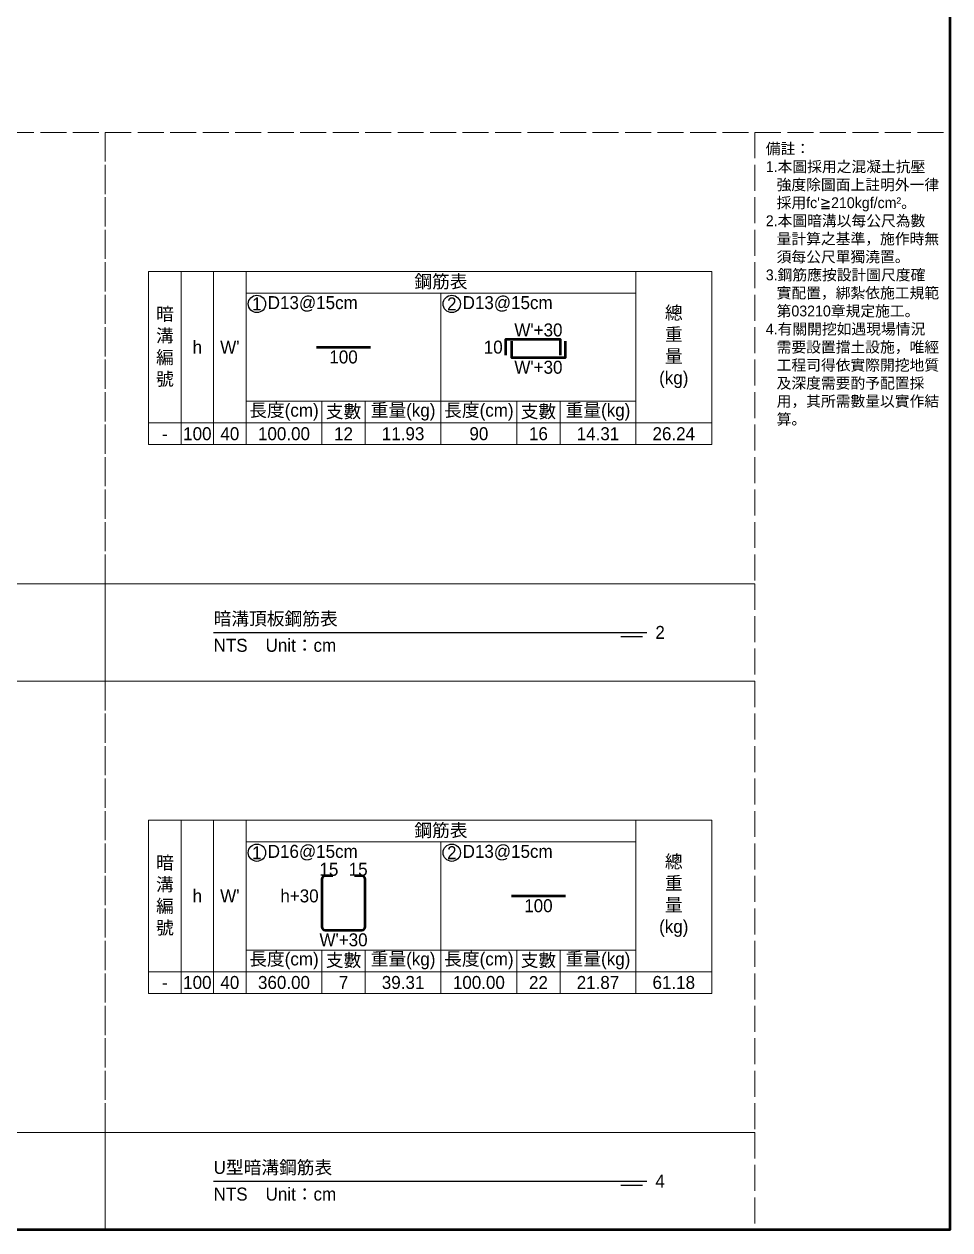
# Model space of a CAD drawing. Extents: x -3420 to 2030, y -3892 to 566.
# Drawn here: x -428 to 0, y -3892 to -3335 of the extents above; entities that cross this region are included whole.
import ezdxf

# ---------------------------------------------------------------- set-up
doc = ezdxf.new("R2010")
doc.units = 0
doc.header["$MEASUREMENT"] = 0
doc.linetypes.add('ACAD_ISO02W100', pattern=[15, 12, -3])
for name, color, linetype, lineweight in [('一、1.基本-圖框', 7, 'Continuous', 20), ('一、3.基本-變更', 1, 'Continuous', 50), ('二、5.繪圖-鋼筋', 60, 'Continuous', 50)]:
    doc.layers.add(name, color=color, linetype=linetype, lineweight=lineweight)
doc.layers.add('一、4.基本-隱藏', color=9, linetype='ACAD_ISO02W100', lineweight=20, plot=False)
doc.layers.add('三、1.文字-說明文字', color=2, linetype='Continuous')
doc.layers.add('三、3.文字-註解文字', color=2, linetype='Continuous')
doc.styles.add('次圖名(詳圖)', font='MS PGothic.ttf', dxfattribs={"height": 6})
doc.styles.add('註解文字(詳圖)', font='MS PGothic.ttf', dxfattribs={"height": 5})

msp = doc.modelspace()

# ---------------------------------------------------------------- linework, layer by layer
at = {"layer": '一、1.基本-圖框'}
for points in [[(-370, -3519.25), (-355, -3519.25), (-355, -3449.25), (-370, -3449.25)], [(-355, -3519.25), (-340, -3519.25), (-340, -3449.25), (-355, -3449.25)], [(-340, -3519.25), (-325, -3519.25), (-325, -3449.25), (-340, -3449.25)], [(-325, -3459.25), (-145, -3459.25), (-145, -3449.25), (-325, -3449.25)], [(-110, -3519.25), (-145, -3519.25), (-145, -3449.25), (-110, -3449.25)], [(-325, -3459.25), (-235, -3459.25), (-235, -3509.25), (-325, -3509.25)], [(-235, -3459.25), (-145, -3459.25), (-145, -3509.25), (-235, -3509.25)], [(-325, -3509.25), (-290, -3509.25), (-290, -3519.25), (-325, -3519.25)], [(-290, -3509.25), (-270, -3509.25), (-270, -3519.25), (-290, -3519.25)], [(-270, -3509.25), (-235, -3509.25), (-235, -3519.25), (-270, -3519.25)], [(-235, -3509.25), (-200, -3509.25), (-200, -3519.25), (-235, -3519.25)], [(-200, -3509.25), (-180, -3509.25), (-180, -3519.25), (-200, -3519.25)], [(-180, -3509.25), (-145, -3509.25), (-145, -3519.25), (-180, -3519.25)], [(-370, -3519.25), (-355, -3519.25), (-355, -3529.25), (-370, -3529.25)], [(-355, -3519.25), (-340, -3519.25), (-340, -3529.25), (-355, -3529.25)], [(-340, -3519.25), (-325, -3519.25), (-325, -3529.25), (-340, -3529.25)], [(-325, -3519.25), (-290, -3519.25), (-290, -3529.25), (-325, -3529.25)], [(-290, -3519.25), (-270, -3519.25), (-270, -3529.25), (-290, -3529.25)], [(-270, -3519.25), (-235, -3519.25), (-235, -3529.25), (-270, -3529.25)], [(-235, -3519.25), (-200, -3519.25), (-200, -3529.25), (-235, -3529.25)], [(-200, -3519.25), (-180, -3519.25), (-180, -3529.25), (-200, -3529.25)], [(-180, -3519.25), (-145, -3519.25), (-145, -3529.25), (-180, -3529.25)], [(-145, -3519.25), (-110, -3519.25), (-110, -3529.25), (-145, -3529.25)], [(-370, -3772.75), (-355, -3772.75), (-355, -3702.75), (-370, -3702.75)], [(-355, -3772.75), (-340, -3772.75), (-340, -3702.75), (-355, -3702.75)], [(-340, -3772.75), (-325, -3772.75), (-325, -3702.75), (-340, -3702.75)], [(-325, -3712.75), (-145, -3712.75), (-145, -3702.75), (-325, -3702.75)], [(-110, -3772.75), (-145, -3772.75), (-145, -3702.75), (-110, -3702.75)], [(-325, -3712.75), (-235, -3712.75), (-235, -3762.75), (-325, -3762.75)], [(-235, -3712.75), (-145, -3712.75), (-145, -3762.75), (-235, -3762.75)], [(-325, -3762.75), (-290, -3762.75), (-290, -3772.75), (-325, -3772.75)], [(-290, -3762.75), (-270, -3762.75), (-270, -3772.75), (-290, -3772.75)], [(-270, -3762.75), (-235, -3762.75), (-235, -3772.75), (-270, -3772.75)], [(-235, -3762.75), (-200, -3762.75), (-200, -3772.75), (-235, -3772.75)], [(-200, -3762.75), (-180, -3762.75), (-180, -3772.75), (-200, -3772.75)], [(-180, -3762.75), (-145, -3762.75), (-145, -3772.75), (-180, -3772.75)], [(-370, -3772.75), (-355, -3772.75), (-355, -3782.75), (-370, -3782.75)], [(-355, -3772.75), (-340, -3772.75), (-340, -3782.75), (-355, -3782.75)], [(-340, -3772.75), (-325, -3772.75), (-325, -3782.75), (-340, -3782.75)], [(-325, -3772.75), (-290, -3772.75), (-290, -3782.75), (-325, -3782.75)], [(-290, -3772.75), (-270, -3772.75), (-270, -3782.75), (-290, -3782.75)], [(-270, -3772.75), (-235, -3772.75), (-235, -3782.75), (-270, -3782.75)], [(-235, -3772.75), (-200, -3772.75), (-200, -3782.75), (-235, -3782.75)], [(-200, -3772.75), (-180, -3772.75), (-180, -3782.75), (-200, -3782.75)], [(-180, -3772.75), (-145, -3772.75), (-145, -3782.75), (-180, -3782.75)], [(-145, -3772.75), (-110, -3772.75), (-110, -3782.75), (-145, -3782.75)]]:
    msp.add_lwpolyline(points, close=True, dxfattribs=at)
at = {"layer": '一、3.基本-變更'}
msp.add_lwpolyline([(-3420, -2778), (0, -2778), (0, -3892), (-3420, -3892)], close=True, dxfattribs=at)
at = {"layer": '一、4.基本-隱藏'}
for points in [[(-780, -3385), (0, -3385), (0, -3892), (-780, -3892)], [(-780, -3385), (-390, -3385), (-390, -3593.5), (-780, -3593.5)], [(-390, -3385), (-90, -3385), (-90, -3593.5), (-390, -3593.5)], [(-780, -3593.5), (-390, -3593.5), (-390, -3638.5), (-780, -3638.5)], [(-390, -3593.5), (-90, -3593.5), (-90, -3638.5), (-390, -3638.5)], [(-780, -3638.5), (-390, -3638.5), (-390, -3847), (-780, -3847)], [(-390, -3638.5), (-90, -3638.5), (-90, -3847), (-390, -3847)], [(-780, -3847), (-390, -3847), (-390, -3892), (-780, -3892)], [(-390, -3847), (-90, -3847), (-90, -3892), (-390, -3892)]]:
    msp.add_lwpolyline(points, close=True, dxfattribs=at)
msp.add_lwpolyline([(-780, -3892), (0, -3892)], dxfattribs=at)
at = {"layer": '三、3.文字-註解文字'}
for points in [[(-340, -3616), (-140, -3616)], [(-142, -3618), (-152, -3618)], [(-340, -3869.5), (-140, -3869.5)], [(-142, -3871.5), (-152, -3871.5)]]:
    msp.add_lwpolyline(points, dxfattribs=at)
for centre in [(-320, -3464.25), (-230, -3464.25), (-320, -3717.75), (-230, -3717.75)]:
    msp.add_circle(centre, 4, dxfattribs=at)
at = {"layer": '二、5.繪圖-鋼筋'}
for points in [[(-205, -3488), (-205, -3480.5), (-180, -3480.5), (-180, -3488)], [(-292.5, -3484.25), (-267.5, -3484.25)], [(-202.5, -3481.5), (-202.5, -3489), (-177.5, -3489), (-177.5, -3481.5)], [(-202.5, -3737.75), (-177.5, -3737.75)]]:
    msp.add_lwpolyline(points, dxfattribs=at)
msp.add_lwpolyline([(-285, -3728.5), (-288.5, -3728.5, 0.4142136), (-290, -3730), (-290, -3752, 0.4142136), (-288.5, -3753.5), (-271.5, -3753.5, 0.4142136), (-270, -3752), (-270, -3730, 0.4142136), (-271.5, -3728.5), (-275, -3728.5)], format="xyb", dxfattribs=at)

# ---------------------------------------------------------------- texts
at = {"layer": '一、1.基本-圖框', "char_height": 6, "attachment_point": 5, "style": '註解文字(詳圖)'}
for s, width, insert in [('{\\fMS PGothic|b0|i0|c128|p34;鋼筋表}', 94.24964, (-235, -3454.25)), ('{\\fMS PGothic|b0|i0|c128|p34;總重量(kg)}', 6, (-127.5, -3484.25)), ('暗{\\fMS PGothic|b0|i0|c128|p34;溝編號}', 12.98354, (-362.5, -3484.25)), ('{\\fMS PGothic|b0|i0|c128|p34;h}', 12.98354, (-347.5, -3484.25)), ("W'", 22.32258, (-332.5, -3484.25)), ('{\\fMS PGothic|b0|i0|c128|p34;長度(cm)}', 35.02324, (-307.5, -3514.25)), ('{\\fMS PGothic|b0|i0|c128|p34;支數}', 19.27354, (-280, -3514.25)), ('{\\fMS PGothic|b0|i0|c128|p34;重量(kg)}', 30.27214, (-252.5, -3514.25)), ('{\\fMS PGothic|b0|i0|c128|p34;長度(cm)}', 35.02324, (-217.5, -3514.25)), ('{\\fMS PGothic|b0|i0|c128|p34;支數}', 19.27354, (-190, -3514.25)), ('{\\fMS PGothic|b0|i0|c128|p34;重量(kg)}', 30.27214, (-162.5, -3514.25)), ('{\\fMS PGothic|b0|i0|c128|p34;鋼筋表}', 94.24964, (-235, -3707.75)), ('暗{\\fMS PGothic|b0|i0|c128|p34;溝編號}', 12.98354, (-362.5, -3737.75)), ('{\\fMS PGothic|b0|i0|c128|p34;總重量(kg)}', 6, (-127.5, -3737.75)), ('{\\fMS PGothic|b0|i0|c128|p34;h}', 12.98354, (-347.5, -3737.75)), ("W'", 22.32258, (-332.5, -3737.75)), ('{\\fMS PGothic|b0|i0|c128|p34;長度(cm)}', 35.02324, (-307.5, -3767.75)), ('{\\fMS PGothic|b0|i0|c128|p34;支數}', 19.27354, (-280, -3767.75)), ('{\\fMS PGothic|b0|i0|c128|p34;重量(kg)}', 30.27214, (-252.5, -3767.75)), ('{\\fMS PGothic|b0|i0|c128|p34;長度(cm)}', 35.02324, (-217.5, -3767.75)), ('{\\fMS PGothic|b0|i0|c128|p34;支數}', 19.27354, (-190, -3767.75)), ('{\\fMS PGothic|b0|i0|c128|p34;重量(kg)}', 30.27214, (-162.5, -3767.75))]:
    msp.add_mtext_dynamic_manual_height_columns(s, width=width, gutter_width=30, heights=[0], dxfattribs=dict(at, insert=insert))
at = {"layer": '三、1.文字-說明文字', "insert": (-85, -3390), "char_height": 5, "attachment_point": 1, "style": '註解文字(詳圖)'}
msp.add_mtext_dynamic_manual_height_columns("{\\fMS PGothic|b0|i0|c128|p34;備註：\\P\\pi-5,l5;1.本圖採用之混凝土抗壓強度除圖面上註明外一律採用fc'≧210kgf/cm²。\\P2.本圖暗溝以每公尺為數量計算之基準，施作時無須每公尺單獨澆置。\\P3.鋼筋應按設計圖尺度確實配置，綁紮依施工規範第03210章規定施工。\\P4.有關開挖如遇現場情況需要設置擋土設施，唯經工程司得依實際開挖地質及深度需要酌予配置採用，其所需數量以實作結算。}", width=80, gutter_width=30, heights=[0], dxfattribs=at)
at = {"layer": '三、3.文字-註解文字', "char_height": 6}
for s, width, gutter_width, insert, attachment_point, style in [('1', 8.38231, 30, (-320, -3464.25), 5, '註解文字(詳圖)'), ('D13@15cm', 6.06582, 30, (-315, -3464.25), 4, '註解文字(詳圖)'), ('2', 8.38231, 30, (-230, -3464.25), 5, '註解文字(詳圖)'), ('{\\fMS PGothic|b0|i0|c128|p34;D1}3{\\fMS PGothic|b0|i0|c128|p34;@}1{\\fMS PGothic|b0|i0|c128|p34;5cm}', 6.06582, 30, (-225, -3464.25), 4, '註解文字(詳圖)'), ('-', 9.06048, 30, (-362.5, -3524.25), 5, '註解文字(詳圖)'), ('100', 9.06048, 30, (-347.5, -3524.25), 5, '註解文字(詳圖)'), ('40', 9.06048, 30, (-332.5, -3524.25), 5, '註解文字(詳圖)'), ('100.00', 9.06048, 30, (-307.5, -3524.25), 5, '註解文字(詳圖)'), ('12', 9.06048, 30, (-280, -3524.25), 5, '註解文字(詳圖)'), ('11.93', 9.06048, 30, (-252.5, -3524.25), 5, '註解文字(詳圖)'), ('90', 9.06048, 30, (-217.5, -3524.25), 5, '註解文字(詳圖)'), ('16', 9.06048, 30, (-190, -3524.25), 5, '註解文字(詳圖)'), ('14.31', 9.06048, 30, (-162.5, -3524.25), 5, '註解文字(詳圖)'), ('26.24', 9.06048, 30, (-127.5, -3524.25), 5, '註解文字(詳圖)'), ('暗{\\fMS PGothic|b0|i0|c128|p34;溝}頂板鋼筋表', 134.12151, 15, (-340, -3610), 4, '次圖名(詳圖)'), ('2', 3, 15, (-136, -3616), 4, '次圖名(詳圖)'), ('NTS{\\fMS PGothic|b0|i0|c128|p34;^IUnit：cm}', 136.03259, 15, (-340, -3622), 4, '次圖名(詳圖)'), ('1', 8.38231, 30, (-320, -3717.75), 5, '註解文字(詳圖)'), ('{\\fMS PGothic|b0|i0|c128|p34;D1}6{\\fMS PGothic|b0|i0|c128|p34;@15cm}', 6.06582, 30, (-315, -3717.75), 4, '註解文字(詳圖)'), ('2', 8.38231, 30, (-230, -3717.75), 5, '註解文字(詳圖)'), ('{\\fMS PGothic|b0|i0|c128|p34;D1}3{\\fMS PGothic|b0|i0|c128|p34;@}1{\\fMS PGothic|b0|i0|c128|p34;5cm}', 6.06582, 30, (-225, -3717.75), 4, '註解文字(詳圖)'), ('100', 9.06048, 30, (-347.5, -3777.75), 5, '註解文字(詳圖)'), ('40', 9.06048, 30, (-332.5, -3777.75), 5, '註解文字(詳圖)'), ('360.00', 9.06048, 30, (-307.5, -3777.75), 5, '註解文字(詳圖)'), ('7', 9.06048, 30, (-280, -3777.75), 5, '註解文字(詳圖)'), ('39.31', 9.06048, 30, (-252.5, -3777.75), 5, '註解文字(詳圖)'), ('{\\fMS PGothic|b0|i0|c128|p34;100}.00', 9.06048, 30, (-217.5, -3777.75), 5, '註解文字(詳圖)'), ('22', 9.06048, 30, (-190, -3777.75), 5, '註解文字(詳圖)'), ('21.87', 9.06048, 30, (-162.5, -3777.75), 5, '註解文字(詳圖)'), ('61.18', 9.06048, 30, (-127.5, -3777.75), 5, '註解文字(詳圖)'), ('-', 9.06048, 30, (-362.5, -3777.75), 5, '註解文字(詳圖)'), ('U型暗溝鋼筋表', 134.12151, 15, (-340, -3863.5), 4, '次圖名(詳圖)'), ('4', 3, 15, (-136, -3869.5), 4, '次圖名(詳圖)'), ('NTS{\\fMS PGothic|b0|i0|c128|p34;^IUnit：cm}', 136.03259, 15, (-340, -3875.5), 4, '次圖名(詳圖)')]:
    msp.add_mtext_dynamic_manual_height_columns(s, width=width, gutter_width=gutter_width, heights=[0], dxfattribs=dict(at, insert=insert, attachment_point=attachment_point, style=style))
at = {"layer": '二、5.繪圖-鋼筋', "char_height": 6, "style": '註解文字(詳圖)'}
for s, width, insert, attachment_point in [("{\\fMS PGothic|b0|i0|c128|p34;W'}+3{\\fMS PGothic|b0|i0|c128|p34;0}", 3.56631, (-190, -3473.277), 2), ('{\\fMS PGothic|b0|i0|c128|p34;10}', 8.87231, (-206.5, -3484.25), 6), ('100', 3.56631, (-280, -3485.75), 2), ("{\\fMS PGothic|b0|i0|c128|p34;W'}+3{\\fMS PGothic|b0|i0|c128|p34;0}", 3.56631, (-190, -3490.5), 2), ('15', 8.87231, (-286.75, -3728.5), 8), ('15', 8.87231, (-273.25, -3728.5), 8), ('{\\fMS PGothic|b0|i0|c128|p34;h+}3{\\fMS PGothic|b0|i0|c128|p34;0}', 8.87231, (-291.5, -3737.75), 6), ('100', 3.56631, (-190, -3739.25), 2), ("{\\fMS PGothic|b0|i0|c128|p34;W'+}3{\\fMS PGothic|b0|i0|c128|p34;0}", 3.56631, (-280, -3755), 2)]:
    msp.add_mtext_dynamic_manual_height_columns(s, width=width, gutter_width=30, heights=[0], dxfattribs=dict(at, insert=insert, attachment_point=attachment_point))

doc.saveas('drawing.dxf')
